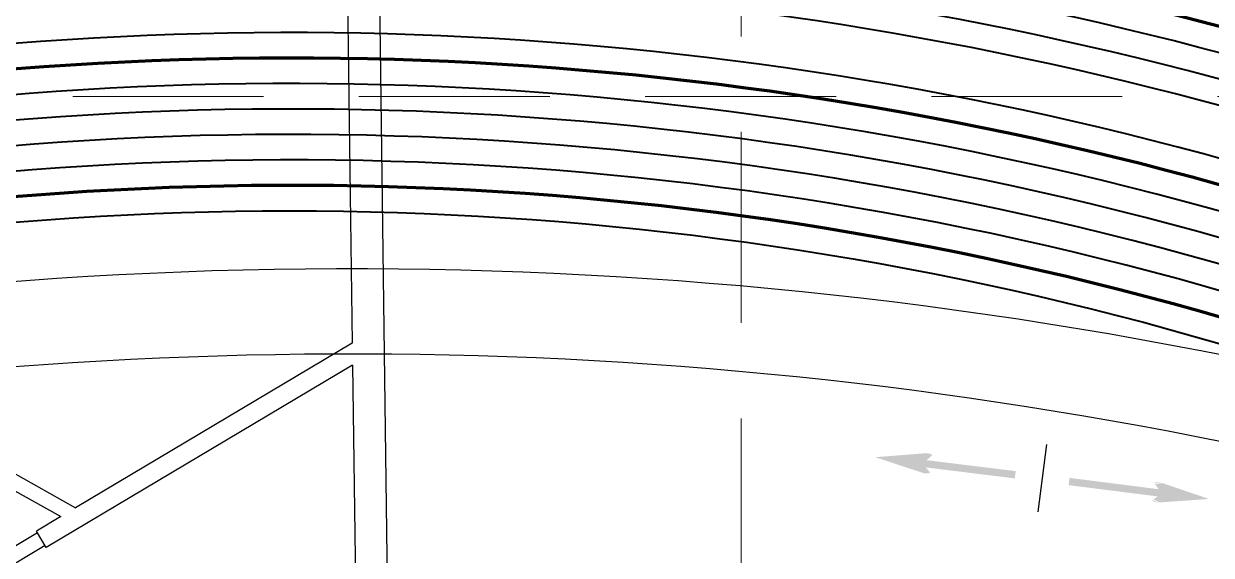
# Model space of a CAD drawing. Header units: inches. Extents: x -5337 to 1057, y 15227 to 19227.
# Drawn here: x -1825.5 to -1685.5, y 18768.3 to 18831 of the extents above; entities that cross this region are included whole.
import ezdxf

# ---------------------------------------------------------------- set-up
doc = ezdxf.new("R2010")
doc.units = ezdxf.units.IN
doc.header["$LTSCALE"] = 150
doc.header["$MEASUREMENT"] = 0
doc.linetypes.add('HIDDEN', pattern=[0.375, 0.25, -0.125])
for name, color, linetype in [('COMT-MIN', 84, 'Continuous'), ('CONT-MJR', 84, 'Continuous'), ('grid', 7, 'HIDDEN'), ('PAVING', 7, 'Continuous'), ('ROW', 7, 'Continuous'), ('STORM', 7, 'Continuous')]:
    doc.layers.add(name, color=color, linetype=linetype)

msp = doc.modelspace()

# ---------------------------------------------------------------- hatches: boundary and pattern name
at = {"layer": 'PAVING', "linetype": 'Continuous', "lineweight": 30}
h = msp.add_hatch(color=256, dxfattribs=at)
edge = h.paths.add_edge_path()
edge.add_line((-1718.67, 18778.14), (-1719.14, 18778.7))
edge.add_line((-1719.14, 18778.7), (-1708.64, 18777.4))
edge.add_line((-1708.64, 18777.4), (-1708.53, 18778.26))
edge.add_line((-1708.53, 18778.26), (-1719.04, 18779.55))
edge.add_line((-1719.04, 18779.55), (-1718.42, 18780.09))
edge.add_line((-1718.42, 18780.09), (-1718.41, 18780.09))
edge.add_ellipse((-1718.95, 18780.2), major_axis=(0.556, -0.069), ratio=0.285714, start_angle=345.5033, end_angle=485.8315)
edge.add_line((-1719.26, 18780.37), (-1719.26, 18780.36))
edge.add_line((-1719.26, 18780.36), (-1725.09, 18779.9))
edge.add_line((-1725.09, 18779.9), (-1719.54, 18778.07))
edge.add_line((-1719.54, 18778.07), (-1719.54, 18778.07))
edge.add_ellipse((-1719.2, 18778.16), major_axis=(0.556, -0.069), ratio=0.285714, start_angle=235.2731, end_angle=377.1827)
edge.add_line((-1718.67, 18778.14), (-1718.67, 18778.14))
edge.add_line((-1718.67, 18778.14), (-1718.67, 18778.14))
edge.add_line((-1718.67, 18778.14), (-1718.67, 18778.14))
h = msp.add_hatch(color=256, dxfattribs=at)
edge = h.paths.add_edge_path()
edge.add_line((-1692.39, 18774.85), (-1691.79, 18775.28))
edge.add_line((-1691.79, 18775.28), (-1702.29, 18776.61))
edge.add_line((-1702.29, 18776.61), (-1702.18, 18777.46))
edge.add_line((-1702.18, 18777.46), (-1691.68, 18776.13))
edge.add_line((-1691.68, 18776.13), (-1692.15, 18776.81))
edge.add_line((-1692.15, 18776.81), (-1692.15, 18776.81))
edge.add_ellipse((-1691.61, 18776.78), major_axis=(-0.556, 0.07), ratio=0.285714, start_angle=-125.8315, end_angle=14.4967, ccw=False)
edge.add_line((-1691.27, 18776.87), (-1691.27, 18776.86))
edge.add_line((-1691.27, 18776.86), (-1685.73, 18774.98))
edge.add_line((-1685.73, 18774.98), (-1691.56, 18774.57))
edge.add_line((-1691.56, 18774.57), (-1691.56, 18774.57))
edge.add_ellipse((-1691.86, 18774.74), major_axis=(-0.556, 0.07), ratio=0.285714, start_angle=-17.1827, end_angle=124.7269, ccw=False)
edge.add_line((-1692.39, 18774.85), (-1692.39, 18774.85))
edge.add_line((-1692.39, 18774.85), (-1692.39, 18774.85))
edge.add_line((-1692.39, 18774.85), (-1692.39, 18774.85))

# ---------------------------------------------------------------- linework, layer by layer
at = {"layer": 'COMT-MIN', "color": 5, "linetype": 'Continuous', "lineweight": 40}
for centre, radius, start, end in [((-1793.98, 18418.05), 438.89, 69.722, 93.6015), ((-1797.56, 18392.95), 460.71, 70.3858, 93.3595), ((-1793.98, 18418.05), 432.89, 69.6924, 94.4512), ((-1793.98, 18418.05), 429.89, 69.6776, 94.8853), ((-1793.98, 18418.05), 423.89, 69.6475, 95.7729), ((-1793.98, 18418.05), 420.89, 69.6324, 96.2267), ((-1793.98, 18418.05), 417.89, 69.6172, 96.6875), ((-1793.98, 18418.05), 411.89, 69.5864, 97.6306), ((-1793.98, 18418.05), 405.89, 69.5553, 98.4395), ((-1793.98, 18418.05), 402.89, 69.5396, 98.9352), ((-1793.98, 18418.05), 399.89, 69.5238, 99.5172), ((-1793.98, 18418.05), 396.89, 69.5079, 99.5965)]:
    msp.add_arc(centre, radius, start, end, dxfattribs=at)
at = {"layer": 'COMT-MIN', "color": 5, "linetype": 'Continuous', "lineweight": 40, "extrusion": (0, 0, -1)}
msp.add_arc((1793.98, 18418.05), 390.89, 80.6105, 110.5243, dxfattribs=at)
at = {"layer": 'CONT-MJR', "color": 5, "linetype": 'Continuous', "lineweight": 70}
for radius, start, end in [(426.89, 69.6626, 95.3258), (408.89, 69.5709, 98.1133), (393.89, 69.4919, 99.6478)]:
    msp.add_arc((-1793.98, 18418.05), radius, start, end, dxfattribs=at)
at = {"layer": 'grid', "color": 252, "linetype": 'HIDDEN', "lineweight": 0, "ltscale": 0.6}
for p, q in [((-1740.89, 19121.98), (-1740.89, 15630.29)), ((-5228.47, 18822.41), (956.03, 18822.41))]:
    msp.add_line(p, q, dxfattribs=at)
at = {"layer": 'PAVING', "linetype": 'Continuous', "lineweight": 30}
msp.add_line((-1704.89, 18781.4), (-1705.93, 18773.47), dxfattribs=at)
at = {"layer": 'PAVING', "extrusion": (0, 0, -1)}
msp.add_arc((1787.01, 18277.1), 515, 79.8707, 104.2521, dxfattribs=at)
at = {"layer": 'ROW'}
msp.add_arc((-1787.01, 18277.1), 525, 75.7479, 101.4043, dxfattribs=at)
msp.add_arc((-1787.01, 18277.1), 525, 75.7479, 101.4043, dxfattribs=at)
at = {"layer": 'STORM', "color": 5}
for p, q in [((-1787.55, 18852.04), (-1786.76, 18793.36)), ((-1783.8, 18852.09), (-1782.17, 18730.88)), ((-1786.76, 18793.36), (-1819.38, 18773.94)), ((-1848.76, 18790.38), (-1819.38, 18773.94)), ((-1786.73, 18790.76), (-1822.84, 18769.26)), ((-1786.73, 18790.76), (-1786.06, 18741.22)), ((-1848.49, 18788.22), (-1821.12, 18772.9)), ((-1821.12, 18772.9), (-1823.99, 18771.2)), ((-1823.86, 18770.98), (-1844.67, 18758.59)), ((-1822.84, 18769.26), (-1823.99, 18771.2)), ((-1822.97, 18769.48), (-1844.43, 18756.7))]:
    msp.add_line(p, q, dxfattribs=at)

doc.saveas('drawing.dxf')
